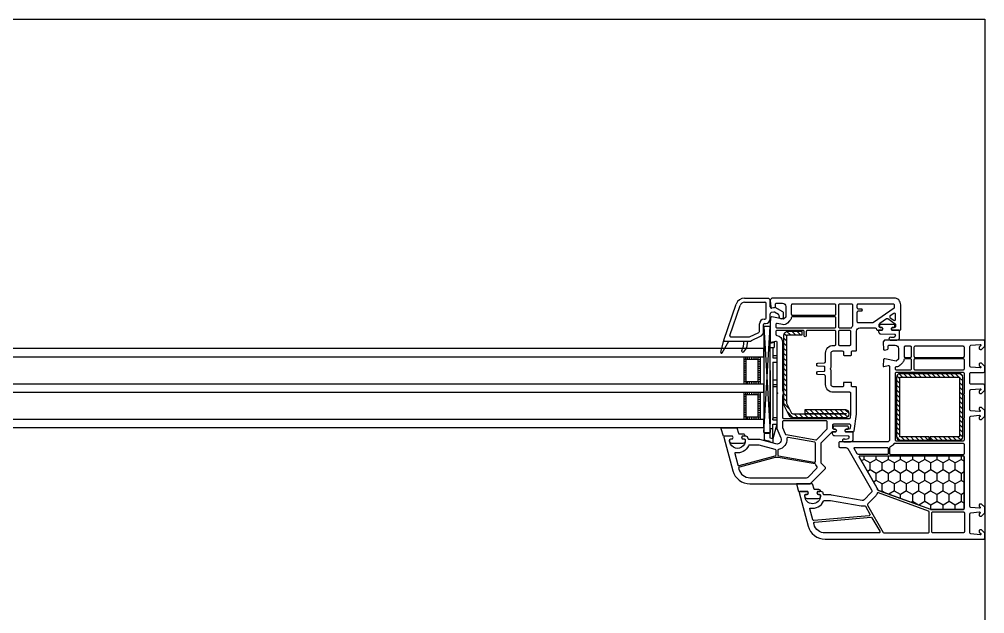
# Model space of a CAD drawing. Header units: millimetres. Extents: x 53645 to 137188, y 78097 to 135533.
# Drawn here: x 70094.4 to 70531.1, y 84934.2 to 85202.8 of the extents above; entities that cross this region are included whole.
import ezdxf

# ---------------------------------------------------------------- set-up
doc = ezdxf.new("R2010")
doc.units = ezdxf.units.MM

# ---------------------------------------------------------------- blocks, each defined once
blk = doc.blocks.new('3432')
h = blk.add_hatch()
h.set_pattern_fill('HONEY', color=0, angle=90, style=0)
h.set_pattern_definition([(90, (-8498.2911, 212.3572), (-2.74963, 4.7625), [3.175, -6.35]), (210, (-8498.2911, 212.3572), (-2.74963, -4.7625), [3.175, -6.35]), (150, (-8498.2911, 212.3572), (-5.49926, 6e-07), [-6.35, 3.175])])
h.paths.add_polyline_path([(-8626.67, 302.59, 0.57735), (-8627.1, 301.84), (-8619.42, 288.53, -0.079163), (-8619.03, 287.5, 0.259107), (-8618.71, 287.14), (-8595.03, 278.52, 0.087489), (-8594.86, 278.49), (-8580.15, 278.49, 0.414214), (-8579.65, 278.99), (-8579.65, 302.09, 0.414214), (-8580.15, 302.59)])
at = {"color": 0}
for p, q in [((-8688.41, 354.9), (-8682.85, 371.29)), ((-8679.15, 372.1), (-8669.83, 372.1)), ((-8679.06, 374), (-8668.18, 374)), ((-8669.33, 364.9), (-8669.33, 371.6)), ((-8668.18, 374), (-8667.43, 373.25)), ((-8667.43, 369.96), (-8667.43, 373.25)), ((-8685.67, 357.06), (-8681.05, 370.68)), ((-8667.43, 364.6), (-8667.43, 366.91)), ((-8665.78, 367.62), (-8667.01, 367.4)), ((-8665.23, 369.75), (-8666.84, 369.47)), ((-8663.68, 366.55), (-8665.44, 367.56)), ((-8661.68, 367.7), (-8665.23, 369.75)), ((-8661.43, 365.65), (-8661.43, 367.27)), ((-8670.23, 364.4), (-8669.83, 364.4)), ((-8669.93, 362.5), (-8669.53, 362.5)), ((-8663.43, 365.65), (-8663.43, 366.11)), ((-8676.76, 356.45), (-8672.61, 358.47)), ((-8672.33, 358.92), (-8672.33, 362.3)), ((-8670.43, 358.92), (-8670.43, 362)), ((-8670.41, 313.17), (-8667.42, 361.18)), ((-8670.41, 361.18), (-8667.42, 313.17)), ((-8658.3, 357.33), (-8659.78, 358.8)), ((-8656.04, 357.33), (-8657.54, 358.83)), ((-8653.78, 357.33), (-8655.28, 358.83)), ((-8652.95, 358.76), (-8653.02, 358.83)), ((-8689.86, 349.5), (-8688.42, 354.88)), ((-8689.12, 349.2), (-8686.13, 354.5)), ((-8688.43, 354.8), (-8688.43, 354.8)), ((-8688.13, 354.5), (-8676.98, 354.5)), ((-8685.2, 356.4), (-8676.98, 356.4)), ((-8679.32, 354.32), (-8679.32, 354.5)), ((-8677.87, 352.48), (-8677.52, 354.5)), ((-8675.93, 354.74), (-8671.78, 356.76)), ((-8667.43, 353.61), (-8665.73, 354.07)), ((-8665.73, 354.07), (-8665.73, 351.67)), ((-8659.95, 354.45), (-8661.45, 355.95)), ((-8659.95, 356.71), (-8661.14, 357.9)), ((-8667.43, 310.65), (-8667.43, 353.61)), ((-8667.43, 351.67), (-8665.73, 351.67)), ((-8666.23, 351.67), (-8666.23, 346.97)), ((-8659.95, 352.19), (-8661.45, 353.69)), ((-8659.95, 349.92), (-8661.45, 351.42)), ((-8678.41, 347.28), (-8679.41, 347.28)), ((-8678.41, 346.28), (-8679.41, 346.28)), ((-8678.41, 346.28), (-8679.41, 346.28)), ((-8678.41, 345.28), (-8679.41, 345.28)), ((-8678.41, 346.28), (-8678.41, 347.28)), ((-8677.91, 347.28), (-8677.91, 346.28)), ((-8676.91, 347.28), (-8676.91, 346.28)), ((-8675.91, 347.28), (-8675.91, 346.28)), ((-8674.91, 347.28), (-8674.91, 346.28)), ((-8673.91, 347.28), (-8673.91, 346.28)), ((-8672.91, 347.28), (-8671.91, 347.28)), ((-8672.91, 346.28), (-8672.91, 347.28)), ((-8672.91, 346.28), (-8671.91, 346.28)), ((-8672.91, 346.28), (-8671.91, 346.28)), ((-8672.91, 345.28), (-8671.91, 345.28)), ((-8666.23, 347.97), (-8664.43, 347.97)), ((-8666.23, 346.97), (-8664.43, 346.97)), ((-8664.43, 347.97), (-8664.43, 316.97)), ((-8659.95, 347.66), (-8661.45, 349.16)), ((-8659.95, 345.4), (-8661.45, 346.9)), ((-8678.41, 344.28), (-8679.41, 344.28)), ((-8678.41, 343.28), (-8679.41, 343.28)), ((-8678.41, 342.28), (-8679.41, 342.28)), ((-8678.41, 341.28), (-8679.41, 341.28)), ((-8672.91, 344.28), (-8671.91, 344.28)), ((-8672.91, 343.28), (-8671.91, 343.28)), ((-8672.91, 342.28), (-8671.91, 342.28)), ((-8672.91, 341.28), (-8671.91, 341.28)), ((-8667.43, 341.2), (-8667.43, 317)), ((-8666.23, 344.97), (-8664.43, 344.97)), ((-8666.23, 344.97), (-8666.23, 318.97)), ((-8659.95, 343.13), (-8661.45, 344.63)), ((-8659.95, 340.87), (-8661.45, 342.37)), ((-8678.41, 340.28), (-8679.41, 340.28)), ((-8678.41, 339.28), (-8679.41, 339.28)), ((-8678.41, 338.28), (-8679.41, 338.28)), ((-8678.41, 337.28), (-8679.41, 337.28)), ((-8678.41, 336.28), (-8679.41, 336.28)), ((-8678.41, 336.28), (-8678.41, 335.28)), ((-8677.91, 336.28), (-8677.91, 335.28)), ((-8676.91, 336.28), (-8676.91, 335.28)), ((-8675.91, 336.28), (-8675.91, 335.28)), ((-8674.91, 336.28), (-8674.91, 335.28)), ((-8673.91, 336.28), (-8673.91, 335.28)), ((-8672.91, 340.28), (-8671.91, 340.28)), ((-8672.91, 339.28), (-8671.91, 339.28)), ((-8672.91, 338.28), (-8671.91, 338.28)), ((-8672.91, 337.28), (-8671.91, 337.28)), ((-8672.91, 336.28), (-8672.91, 335.28)), ((-8672.91, 336.28), (-8671.91, 336.28)), ((-8666.23, 336.97), (-8664.43, 336.97)), ((-8659.95, 338.61), (-8661.45, 340.11)), ((-8659.95, 336.35), (-8661.45, 337.85)), ((-8608.83, 335.31), (-8610.33, 336.81)), ((-8608.83, 337.43), (-8610.23, 338.83)), ((-8607.57, 338.3), (-8609.06, 339.78)), ((-8605.45, 338.3), (-8606.95, 339.8)), ((-8603.33, 338.3), (-8604.83, 339.8)), ((-8601.21, 338.3), (-8602.71, 339.8)), ((-8599.09, 338.3), (-8600.59, 339.8)), ((-8596.97, 338.3), (-8598.47, 339.8)), ((-8594.84, 338.3), (-8596.34, 339.8)), ((-8592.72, 338.3), (-8594.22, 339.8)), ((-8590.6, 338.3), (-8592.1, 339.8)), ((-8588.48, 338.3), (-8589.98, 339.8)), ((-8586.36, 338.3), (-8587.86, 339.8)), ((-8584.24, 338.3), (-8585.74, 339.8)), ((-8582.12, 338.3), (-8583.62, 339.8)), ((-8580.33, 336.51), (-8581.83, 338.01)), ((-8580.38, 338.68), (-8581.45, 339.75)), ((-8666.23, 334.97), (-8664.43, 334.97)), ((-8666.23, 333.97), (-8664.43, 333.97)), ((-8659.95, 334.08), (-8661.45, 335.58)), ((-8659.95, 331.82), (-8661.45, 333.32)), ((-8608.83, 333.19), (-8610.33, 334.69)), ((-8608.83, 331.07), (-8610.33, 332.57)), ((-8580.33, 334.39), (-8581.83, 335.89)), ((-8580.33, 332.27), (-8581.83, 333.77)), ((-8678.41, 331.28), (-8679.41, 331.28)), ((-8678.41, 330.28), (-8679.41, 330.28)), ((-8678.41, 330.28), (-8679.41, 330.28)), ((-8678.41, 329.28), (-8679.41, 329.28)), ((-8678.41, 328.28), (-8679.41, 328.28)), ((-8678.41, 330.28), (-8678.41, 331.28)), ((-8677.91, 331.28), (-8677.91, 330.28)), ((-8676.91, 331.28), (-8676.91, 330.28)), ((-8675.91, 331.28), (-8675.91, 330.28)), ((-8674.91, 331.28), (-8674.91, 330.28)), ((-8673.91, 331.28), (-8673.91, 330.28)), ((-8672.91, 331.28), (-8671.91, 331.28)), ((-8672.91, 330.28), (-8672.91, 331.28)), ((-8672.91, 330.28), (-8671.91, 330.28)), ((-8672.91, 330.28), (-8671.91, 330.28)), ((-8672.91, 329.28), (-8671.91, 329.28)), ((-8672.91, 328.28), (-8671.91, 328.28)), ((-8659.95, 329.56), (-8661.45, 331.06)), ((-8659.95, 327.3), (-8661.45, 328.8)), ((-8608.83, 328.95), (-8610.33, 330.45)), ((-8608.83, 326.83), (-8610.33, 328.33)), ((-8580.33, 330.15), (-8581.83, 331.65)), ((-8580.33, 328.02), (-8581.83, 329.52)), ((-8678.41, 327.28), (-8679.41, 327.28)), ((-8678.41, 326.28), (-8679.41, 326.28)), ((-8678.41, 325.28), (-8679.41, 325.28)), ((-8678.41, 324.28), (-8679.41, 324.28)), ((-8678.41, 323.28), (-8679.41, 323.28)), ((-8672.91, 327.28), (-8671.91, 327.28)), ((-8672.91, 326.28), (-8671.91, 326.28)), ((-8672.91, 325.28), (-8671.91, 325.28)), ((-8672.91, 324.28), (-8671.91, 324.28)), ((-8672.91, 323.28), (-8671.91, 323.28)), ((-8658.6, 323.68), (-8661.45, 326.53)), ((-8650, 321.87), (-8651.58, 323.45)), ((-8647.74, 321.87), (-8649.32, 323.45)), ((-8645.48, 321.87), (-8647.06, 323.45)), ((-8643.21, 321.87), (-8644.79, 323.45)), ((-8640.95, 321.87), (-8642.53, 323.45)), ((-8638.69, 321.87), (-8640.27, 323.45)), ((-8636.43, 321.87), (-8638.01, 323.45)), ((-8634.16, 321.87), (-8635.74, 323.45)), ((-8631.8, 321.78), (-8633.48, 323.45)), ((-8608.83, 324.7), (-8610.33, 326.2)), ((-8608.83, 322.58), (-8610.33, 324.08)), ((-8580.33, 325.9), (-8581.83, 327.4)), ((-8580.33, 323.78), (-8581.83, 325.28)), ((-8678.41, 322.28), (-8679.41, 322.28)), ((-8678.41, 321.28), (-8679.41, 321.28)), ((-8678.41, 320.28), (-8679.41, 320.28)), ((-8678.41, 320.28), (-8678.41, 319.28)), ((-8677.91, 320.28), (-8677.91, 319.28)), ((-8676.91, 320.28), (-8676.91, 319.28)), ((-8675.91, 320.28), (-8675.91, 319.28)), ((-8674.91, 320.28), (-8674.91, 319.28)), ((-8673.91, 320.28), (-8673.91, 319.28)), ((-8672.91, 322.28), (-8671.91, 322.28)), ((-8672.91, 321.28), (-8671.91, 321.28)), ((-8672.91, 320.28), (-8672.91, 319.28)), ((-8672.91, 320.28), (-8671.91, 320.28)), ((-8666.23, 319.97), (-8664.43, 319.97)), ((-8666.23, 318.97), (-8666.23, 319.57)), ((-8666.23, 318.97), (-8664.43, 318.97)), ((-8657.21, 320.03), (-8659.69, 322.51)), ((-8654.95, 320.03), (-8656.45, 321.53)), ((-8652.68, 320.03), (-8654.18, 321.53)), ((-8650.42, 320.03), (-8651.92, 321.53)), ((-8648.16, 320.03), (-8649.66, 321.53)), ((-8645.89, 320.03), (-8647.39, 321.53)), ((-8643.63, 320.03), (-8645.13, 321.53)), ((-8641.37, 320.03), (-8642.87, 321.53)), ((-8639.11, 320.03), (-8640.61, 321.53)), ((-8636.84, 320.03), (-8638.34, 321.53)), ((-8634.58, 320.03), (-8636.08, 321.53)), ((-8632.53, 320.24), (-8633.82, 321.53)), ((-8608.83, 320.46), (-8610.33, 321.96)), ((-8608.83, 318.34), (-8610.33, 319.84)), ((-8580.33, 321.66), (-8581.83, 323.16)), ((-8580.33, 319.54), (-8581.83, 321.04)), ((-8580.33, 317.42), (-8581.83, 318.92)), ((-8667.43, 314.97), (-8666.23, 314.97)), ((-8666.23, 310.37), (-8666.23, 316.97)), ((-8666.23, 316.97), (-8664.43, 316.97)), ((-8664.43, 316.97), (-8666.23, 310.37)), ((-8666.23, 310.65), (-8666.23, 316.97)), ((-8608.83, 316.22), (-8610.33, 317.72)), ((-8608.83, 314.1), (-8610.33, 315.6)), ((-8580.33, 315.3), (-8581.83, 316.8)), ((-8580.33, 313.17), (-8581.83, 314.67)), ((-8669.99, 309.82), (-8669.99, 312.87)), ((-8669.99, 312.87), (-8667.42, 312.87)), ((-8666.23, 310.37), (-8667.43, 310.65)), ((-8666.22, 310.39), (-8666.22, 308.52)), ((-8608.83, 311.98), (-8610.33, 313.48)), ((-8608.77, 309.8), (-8610.33, 311.36)), ((-8606.65, 309.8), (-8608.15, 311.3)), ((-8604.53, 309.8), (-8606.03, 311.3)), ((-8602.41, 309.8), (-8603.91, 311.3)), ((-8600.29, 309.8), (-8601.79, 311.3)), ((-8598.16, 309.8), (-8599.66, 311.3)), ((-8596.04, 309.8), (-8597.54, 311.3)), ((-8593.92, 309.8), (-8595.08, 310.95)), ((-8591.8, 309.8), (-8593.3, 311.3)), ((-8589.68, 309.8), (-8591.18, 311.3)), ((-8587.56, 309.8), (-8589.06, 311.3)), ((-8585.44, 309.8), (-8586.94, 311.3)), ((-8583.32, 309.8), (-8584.82, 311.3)), ((-8581.29, 309.9), (-8582.69, 311.3)), ((-8580.35, 311.07), (-8581.83, 312.55)), ((-8667.42, 309.14), (-8669.99, 309.82)), ((-8667.42, 308.85), (-8667.42, 309.14)), ((-8666.22, 308.52), (-8667.42, 308.85))]:
    blk.add_line(p, q, dxfattribs=at)
for points in [[(-10170.43, 500), (-8570.43, 500), (-8570.43, 150), (-10170.43, 150)], [(-8670.41, 315.18), (-8670.41, 313.17), (-8667.42, 313.17), (-8667.42, 361.18), (-8670.41, 361.18)], [(-8670.43, 347.28), (-9278.45, 347.28), (-9278.45, 351.28), (-8670.43, 351.28)], [(-8671.91, 347.28), (-8679.41, 347.28), (-8679.41, 335.28), (-8671.91, 335.28)], [(-8672.91, 346.28), (-8678.41, 346.28), (-8678.41, 336.28), (-8672.91, 336.28)], [(-8670.43, 331.28), (-9278.45, 331.28), (-9278.45, 335.28), (-8670.43, 335.28)], [(-8671.91, 331.28), (-8679.41, 331.28), (-8679.41, 319.28), (-8671.91, 319.28)], [(-8672.91, 330.28), (-8678.41, 330.28), (-8678.41, 320.28), (-8672.91, 320.28)], [(-8670.43, 315.28), (-9278.45, 315.28), (-9278.45, 319.28), (-8670.43, 319.28)]]:
    blk.add_lwpolyline(points, close=True, dxfattribs=at)
for points in [[(-8666.68, 374), (-8667.43, 373.25), (-8667.43, 372.75), (-8667.24, 369.97, 0.446275), (-8666.66, 369.51), (-8665.54, 369.7, 0.36397), (-8665.13, 370.2), (-8665.13, 371.2, -0.414214), (-8664.63, 371.7), (-8661.93, 371.7, -0.414214), (-8660.43, 370.2), (-8660.43, 365.43), (-8661.43, 364.43), (-8666.65, 365.49, 0.454146), (-8667.25, 365.03), (-8667.42, 362.41, 0.016582), (-8667.43, 362.21), (-8667.43, 354.3, 0.493145), (-8667.05, 354.01), (-8665.06, 354.54, -0.493145), (-8664.43, 354.06), (-8664.43, 331.71, 0.201513), (-8664.28, 331.36, -0.420084), (-8664.28, 330.64, 0.201513), (-8664.43, 330.29), (-8664.43, 315), (-8662.59, 310.8, -0.628383), (-8664.94, 308.07), (-8672.15, 310), (-8676.93, 310, -0.414214), (-8677.43, 310.5, 0.414214), (-8678.43, 311.5), (-8680.07, 311.5), (-8680.25, 311.2, 0.57735), (-8679.73, 310.3), (-8679.29, 310.3, -0.38517), (-8678.79, 309.85, -1.105542), (-8685.76, 309.85, -0.38517), (-8685.26, 310.3), (-8684.83, 310.3, 0.57735), (-8684.31, 311.2), (-8684.48, 311.5), (-8688.13, 311.5, 0.493145), (-8688.42, 311.12), (-8684.35, 295.93, 0.339454), (-8676.62, 290), (-8649.84, 290, 0.198912), (-8649.13, 290.29), (-8642.57, 296.85, 0.414214), (-8642.57, 297.56), (-8644.28, 299.27, -0.198912), (-8644.43, 299.62), (-8644.43, 308.29, -0.198912), (-8644.28, 308.65), (-8639.57, 313.35, -0.198912), (-8639.22, 313.5), (-8637.78, 313.5), (-8637.61, 313.8, 0.57735), (-8638.13, 314.7), (-8638.63, 314.7, -0.414214), (-8639.13, 315.2), (-8639.13, 316.6, -0.414214), (-8638.63, 317.1), (-8631.64, 317.1, -0.455633), (-8631.14, 316.53), (-8631.34, 315.13, -0.373972), (-8631.84, 314.7), (-8633.03, 314.7, 0.57735), (-8633.55, 313.8), (-8633.37, 313.5), (-8629.99, 313.5, 0.373885), (-8629.49, 313.93), (-8628.43, 321.5), (-8628.43, 333.6, 0.414214), (-8628.73, 333.9), (-8630.33, 333.9, -0.414214), (-8630.63, 334.2), (-8630.63, 335.6, 0.414214), (-8630.93, 335.9), (-8634.03, 335.9, 0.414214), (-8634.33, 335.6), (-8634.33, 334.4, -0.414214), (-8634.83, 333.9), (-8638.93, 333.9, -0.414214), (-8639.93, 334.9), (-8639.93, 341.29, 0.201513), (-8640.08, 341.64, -0.420084), (-8640.08, 342.36, 0.201513), (-8639.93, 342.71), (-8639.93, 349.1, -0.414214), (-8638.93, 350.1), (-8634.83, 350.1, -0.414214), (-8634.33, 349.6), (-8634.33, 348.4, 0.414214), (-8634.03, 348.1), (-8630.93, 348.1, 0.414214), (-8630.63, 348.4), (-8630.63, 349.8, -0.414214), (-8630.33, 350.1), (-8628.73, 350.1, 0.414214), (-8628.43, 350.4), (-8628.43, 359, -0.414214), (-8626.93, 360.5), (-8619.93, 360.5, -0.414214), (-8619.43, 360, 0.414214), (-8618.93, 359.5), (-8616.78, 359.5), (-8616.61, 359.8, 0.57735), (-8617.13, 360.7), (-8617.63, 360.7, -0.414214), (-8618.13, 361.2), (-8618.13, 362.17, -0.244698), (-8617.91, 362.58), (-8614.86, 364.72, -0.315299), (-8614.29, 364.72), (-8610.94, 362.37, -0.244698), (-8610.73, 361.96), (-8610.73, 361.2, -0.414214), (-8611.23, 360.7), (-8612.03, 360.7, 0.57735), (-8612.55, 359.8), (-8612.37, 359.5), (-8608.73, 359.5, 0.414214), (-8608.43, 359.8), (-8608.43, 371, 0.414214), (-8611.43, 374)], [(-8657.43, 371.2, 0.414214), (-8657.93, 370.7), (-8657.93, 366.7, 0.414214), (-8657.43, 366.2), (-8638.23, 366.2, 0.414214), (-8637.73, 366.7), (-8637.73, 370.7, 0.414214), (-8638.23, 371.2)], [(-8636.13, 371.2, 0.414214), (-8636.63, 370.7), (-8636.63, 361, 0.414214), (-8636.13, 360.5), (-8630.96, 360.5, 0.284915), (-8630.51, 360.78, -0.045769), (-8630.13, 361.4, 0.162278), (-8630.03, 361.7), (-8630.03, 370.7, 0.414214), (-8630.53, 371.2)], [(-8627.73, 371.2, 0.414214), (-8628.23, 370.7), (-8628.23, 369.7, 0.414214), (-8627.73, 369.2), (-8626.43, 369.2, -0.414214), (-8625.93, 368.7), (-8625.93, 368.5, -0.414214), (-8626.43, 368), (-8627.73, 368, 0.414214), (-8628.23, 367.5), (-8628.23, 363.49, 0.436376), (-8627.69, 362.99, -0.01877), (-8627.43, 363), (-8620.96, 363, 0.153915), (-8620.67, 363.09), (-8611.44, 369.56, 0.244698), (-8611.23, 369.97), (-8611.23, 370.7, 0.414214), (-8611.73, 371.2)], [(-8613.12, 365.94, 0.520567), (-8613.12, 365.12), (-8611.51, 363.99, 0.606815), (-8610.73, 364.4), (-8610.73, 366.65, 0.606815), (-8611.51, 367.06)], [(-8657.46, 365.5, 0.372896), (-8657.95, 365.07, -0.161969), (-8658.66, 363.66), (-8659.66, 362.66, -0.251647), (-8661.93, 361.98), (-8664.33, 362.47, 0.4743), (-8664.93, 361.98), (-8664.93, 361, 0.414214), (-8664.43, 360.5), (-8638.23, 360.5, 0.414214), (-8637.73, 361), (-8637.73, 365, 0.414214), (-8638.23, 365.5)], [(-8650.63, 359.4, 0.414214), (-8651.13, 358.9), (-8651.13, 356.9, -1), (-8652.13, 356.9), (-8652.13, 358.9, 0.414214), (-8652.63, 359.4), (-8664.43, 359.4, 0.414214), (-8664.93, 358.9), (-8664.93, 357.61, 0.387795), (-8664.47, 357.11, -0.387795), (-8661.93, 354.32), (-8661.93, 332.31, -0.229416), (-8661.93, 329.69), (-8661.93, 320.1, 0.414214), (-8661.43, 319.6), (-8631.65, 319.6, 0.373972), (-8631.16, 320.03), (-8630.93, 321.64, 0.034844), (-8630.93, 321.71), (-8630.93, 330.9, 0.414214), (-8631.43, 331.4), (-8638.93, 331.4, -0.414214), (-8642.43, 334.9), (-8642.43, 338.72, 0.39896), (-8642.9, 339.22), (-8645.95, 339.38, -0.39896), (-8646.43, 339.87), (-8646.43, 340.31, -0.39896), (-8645.95, 340.8), (-8643.16, 340.95, 0.442836), (-8642.69, 341.52, -0.074681), (-8642.69, 342.48, 0.442836), (-8643.16, 343.05), (-8645.95, 343.2, -0.39896), (-8646.43, 343.69), (-8646.43, 344.13, -0.39896), (-8645.95, 344.62), (-8642.9, 344.78, 0.39896), (-8642.43, 345.28), (-8642.43, 349.1, -0.414214), (-8638.93, 352.6), (-8638.23, 352.6, 0.414214), (-8637.73, 353.1), (-8637.73, 358.9, 0.414214), (-8638.23, 359.4)], [(-8661.45, 356.83), (-8661.45, 326.5, 0.116434), (-8661.24, 325.61), (-8659, 321.13, 0.284079), (-8657.21, 320.03), (-8633.3, 320.03, 0.414214), (-8631.8, 321.53), (-8631.8, 321.95, 0.414214), (-8633.3, 323.45), (-8651.8, 323.45), (-8651.8, 321.87), (-8633.21, 321.87, -0.940252), (-8633.19, 321.53), (-8657.09, 321.53, -0.228035), (-8657.66, 321.81), (-8659.9, 326.28, -0.116434), (-8659.95, 326.5), (-8659.95, 356.83, -0.414214), (-8659.45, 357.33), (-8652.95, 357.33), (-8652.95, 358.83), (-8659.45, 358.83, 0.414214)], [(-8636.13, 359.4, 0.414214), (-8636.63, 358.9), (-8636.63, 353.1, 0.414214), (-8636.13, 352.6), (-8631.43, 352.6, 0.414214), (-8630.93, 353.1), (-8630.93, 358.9, 0.414214), (-8631.43, 359.4)], [(-8611.56, 360.68, 0.414214), (-8611.06, 361.18, 0.054959), (-8611.15, 361.94, 0.351258), (-8611.34, 362.1), (-8617.78, 362.1, 0.351258), (-8617.98, 361.94, 0.054959), (-8618.06, 361.18, 0.414214), (-8617.56, 360.68), (-8617.11, 360.68, -0.57735), (-8616.59, 359.78), (-8616.77, 359.48), (-8618.23, 359.48, 0.414214), (-8618.43, 359.28), (-8618.43, 358.81, 0.407864), (-8617.45, 357.81), (-8611.24, 357.68, -0.433601), (-8610.85, 357.24), (-8610.88, 356.92, -0.363714), (-8611.6, 356.19), (-8612.57, 356.11, -0.169782), (-8612.76, 356.16, 1.241435), (-8613.21, 354.99), (-8610.12, 354.99, 0.414214), (-8608.92, 356.19), (-8608.92, 359.18, 0.414214), (-8609.22, 359.48), (-8612.36, 359.48), (-8612.53, 359.78, -0.57735), (-8612.01, 360.68)], [(-8614.43, 309), (-8635.93, 309, 0.414214), (-8636.43, 308.5), (-8636.43, 307, 0.414214), (-8635.93, 306.5), (-8633.23, 306.5, -0.267949), (-8632.36, 306), (-8621.56, 287.29, -0.339454), (-8621.72, 286.09), (-8625.01, 282.8, -0.245592), (-8625.89, 282.52), (-8639.73, 284.95, 0.043661), (-8640.25, 285), (-8642.93, 285, -0.414214), (-8643.43, 285.5, 0.414214), (-8644.43, 286.5), (-8646.07, 286.5), (-8646.25, 286.2, 0.57735), (-8645.73, 285.3), (-8645.28, 285.3, -0.414214), (-8644.78, 284.8), (-8644.78, 284.5, -1), (-8651.78, 284.5), (-8651.78, 284.8, -0.414214), (-8651.28, 285.3), (-8650.83, 285.3, 0.57735), (-8650.31, 286.2), (-8650.48, 286.5), (-8654.13, 286.5, 0.493145), (-8654.42, 286.12), (-8650.35, 270.93, 0.339454), (-8642.62, 265), (-8570.93, 265, 0.414214), (-8570.43, 265.5), (-8570.43, 267.41), (-8570.43, 267.7), (-8571.93, 269.2), (-8572.43, 269.2, 0.414214), (-8572.93, 268.7), (-8572.93, 268.3, 0.198912), (-8572.87, 268.16), (-8572.22, 267.51, -0.700208), (-8572.46, 267), (-8576.67, 267.37, -0.388879), (-8577.13, 267.87), (-8577.13, 276.46, -0.388879), (-8576.67, 276.96), (-8572.75, 277.3, -0.700208), (-8572.52, 276.79), (-8572.87, 276.44, 0.198912), (-8572.93, 276.3), (-8572.93, 275.9, 0.414214), (-8572.43, 275.4), (-8571.93, 275.4), (-8570.43, 276.9), (-8570.43, 279.4), (-8571.93, 280.9), (-8572.43, 280.9, 0.414214), (-8572.93, 280.4), (-8572.93, 280, 0.198912), (-8572.87, 279.86), (-8572.52, 279.51, -0.700208), (-8572.75, 279), (-8576.67, 279.34, -0.388879), (-8577.13, 279.84), (-8577.13, 320.16, -0.388879), (-8576.67, 320.66), (-8572.75, 321, -0.700208), (-8572.52, 320.49), (-8572.87, 320.14, 0.198912), (-8572.93, 320), (-8572.93, 319.6, 0.414214), (-8572.43, 319.1), (-8571.93, 319.1), (-8570.43, 320.6), (-8570.43, 323.1), (-8571.93, 324.6), (-8572.43, 324.6, 0.414214), (-8572.93, 324.1), (-8572.93, 323.7, 0.198912), (-8572.87, 323.56), (-8572.52, 323.21, -0.700208), (-8572.75, 322.7), (-8576.67, 323.04, -0.388879), (-8577.13, 323.54), (-8577.13, 332.13, -0.388879), (-8576.67, 332.63), (-8572.46, 333, -0.700208), (-8572.22, 332.49), (-8572.87, 331.84, 0.198912), (-8572.93, 331.7), (-8572.93, 331.3, 0.414214), (-8572.43, 330.8), (-8571.93, 330.8), (-8570.43, 332.3), (-8570.43, 332.59), (-8570.43, 334.5, 0.414214), (-8570.93, 335), (-8576.63, 335, -0.414214), (-8577.13, 335.5), (-8577.13, 339.9, -0.414214), (-8576.63, 340.4), (-8570.93, 340.4, 0.414214), (-8570.43, 340.9), (-8570.43, 343.1), (-8571.93, 344.6), (-8572.43, 344.6, 0.414214), (-8572.93, 344.1), (-8572.93, 343.7, 0.198912), (-8572.87, 343.56), (-8572.22, 342.91, -0.700208), (-8572.46, 342.4), (-8576.67, 342.77, -0.388879), (-8577.13, 343.27), (-8577.13, 352.13, -0.388879), (-8576.67, 352.63), (-8572.46, 353, -0.700208), (-8572.22, 352.49), (-8572.87, 351.84, 0.198912), (-8572.93, 351.7), (-8572.93, 351.3, 0.414214), (-8572.43, 350.8), (-8571.93, 350.8), (-8570.43, 352.3), (-8570.43, 352.59), (-8570.43, 354.5, 0.414214), (-8570.93, 355), (-8615.68, 355), (-8616.43, 354.25), (-8616.43, 353.75), (-8616.24, 350.97, 0.446275), (-8615.66, 350.51), (-8614.54, 350.7, 0.36397), (-8614.13, 351.2), (-8614.13, 352.2, -0.414214), (-8613.63, 352.7), (-8610.93, 352.7, -0.414214), (-8609.43, 351.2), (-8609.43, 346.43), (-8610.43, 345.43), (-8615.65, 346.49, 0.454146), (-8616.25, 346.03), (-8616.43, 343.32, 0.51393), (-8616.05, 343.01), (-8614.06, 343.54, -0.493145), (-8613.43, 343.06), (-8613.43, 310, -0.414214)], [(-8604.03, 347.2, 0.414214), (-8603.53, 347.7), (-8603.53, 351.7, 0.414214), (-8604.03, 352.2), (-8606.43, 352.2, 0.414214), (-8606.93, 351.7), (-8606.93, 347.7, 0.414214), (-8606.43, 347.2)], [(-8580.13, 347.2, 0.414214), (-8579.63, 347.7), (-8579.63, 351.7, 0.414214), (-8580.13, 352.2), (-8601.93, 352.2, 0.414214), (-8602.43, 351.7), (-8602.43, 347.7, 0.414214), (-8601.93, 347.2)], [(-8604.03, 341.5, 0.414214), (-8603.53, 342), (-8603.53, 346, 0.414214), (-8604.03, 346.5), (-8606.46, 346.5, 0.372896), (-8606.95, 346.07, -0.161969), (-8607.66, 344.66), (-8608.66, 343.66, -0.198912), (-8610.43, 342.93, 0.414214), (-8610.93, 342.43), (-8610.93, 342, 0.414214), (-8610.43, 341.5)], [(-8580.13, 341.5, 0.414214), (-8579.63, 342), (-8579.63, 346, 0.414214), (-8580.13, 346.5), (-8601.93, 346.5, 0.414214), (-8602.43, 346), (-8602.43, 342, 0.414214), (-8601.93, 341.5)], [(-8580.13, 309.4, 0.414214), (-8579.63, 309.9), (-8579.63, 319.1, -1), (-8579.63, 319.7), (-8579.63, 330.1, -1), (-8579.63, 330.7), (-8579.63, 339.9, 0.414214), (-8580.13, 340.4), (-8610.43, 340.4, 0.414214), (-8610.93, 339.9), (-8610.93, 309.9, 0.414214), (-8610.43, 309.4)], [(-8595.08, 311.3), (-8595.08, 309.8), (-8581.83, 309.8, 0.414214), (-8580.33, 311.3), (-8580.33, 338.3, 0.414214), (-8581.83, 339.8), (-8608.83, 339.8, 0.414214), (-8610.33, 338.3), (-8610.33, 311.3, 0.414214), (-8608.83, 309.8), (-8595.58, 309.8), (-8595.58, 311.3), (-8608.83, 311.3), (-8608.83, 338.3), (-8581.83, 338.3), (-8581.83, 311.3)], [(-8679.67, 312.61, -0.414214), (-8678.97, 311.91), (-8678.97, 311.81, -0.414214), (-8679.27, 311.51), (-8680.12, 311.51), (-8680.29, 311.21, 0.57735), (-8679.77, 310.31), (-8679.32, 310.31, -0.414214), (-8678.82, 309.81), (-8678.82, 309.51, -0.020024), (-8678.83, 309.23, -0.390947), (-8679.83, 308.31), (-8684.81, 308.31, -0.390947), (-8685.81, 309.23), (-8685.82, 309.51), (-8685.82, 309.81, -0.414214), (-8685.32, 310.31), (-8684.87, 310.31, 0.57735), (-8684.35, 311.21), (-8684.52, 311.51), (-8688.57, 311.51), (-8689.58, 314.9, -0.502334), (-8689.3, 315.28), (-8682.54, 315.28), (-8681.81, 312.85, 0.349418), (-8681.51, 312.61)], [(-8661.43, 318.5, 0.414214), (-8661.93, 318), (-8661.93, 315.63, 0.103244), (-8661.89, 315.43), (-8660.64, 312.58, 0.251284), (-8660.27, 312.28), (-8646.81, 309.91, 0.28183), (-8646.32, 310.1, -0.034736), (-8646.05, 310.41), (-8641.77, 314.69, 0.198912), (-8641.63, 315.04), (-8641.63, 318, 0.414214), (-8642.13, 318.5)], [(-8632.55, 314.68, 0.414214), (-8632.05, 315.18, 0.054959), (-8632.13, 315.94, 0.351258), (-8632.33, 316.1), (-8638.77, 316.1, 0.351258), (-8638.97, 315.94, 0.054959), (-8639.05, 315.18, 0.414214), (-8638.55, 314.68), (-8638.1, 314.68, -0.57735), (-8637.58, 313.78), (-8637.75, 313.48), (-8639.22, 313.48, 0.414214), (-8639.42, 313.28), (-8639.42, 312.81, 0.407864), (-8638.44, 311.81), (-8632.23, 311.68, -0.433601), (-8631.84, 311.24), (-8631.86, 310.92, -0.363714), (-8632.59, 310.19), (-8633.56, 310.11, -0.169782), (-8633.75, 310.16, 1.241435), (-8634.2, 308.99), (-8631.11, 308.99, 0.414214), (-8629.91, 310.19), (-8629.91, 313.18, 0.414214), (-8630.21, 313.48), (-8633.35, 313.48), (-8633.52, 313.78, -0.57735), (-8633, 314.68)], [(-8659.37, 311.01, 0.498043), (-8659.95, 310.46, -0.394481), (-8663.66, 305.57, 0.365019), (-8664.08, 305.07), (-8664.08, 303.12, 0.36397), (-8663.66, 302.62), (-8647.51, 299.77, 0.466308), (-8646.93, 300.27), (-8646.93, 308.39, 0.36397), (-8647.34, 308.89)], [(-8676.82, 307.5, 0.293253), (-8677.28, 307.21, -0.339137), (-8683.19, 304.08, 0.546119), (-8683.53, 303.7), (-8682.16, 298.6, 0.414214), (-8681.55, 298.24), (-8665.15, 302.64, 0.339454), (-8664.78, 303.12), (-8664.78, 305.05, 0.339454), (-8665.15, 305.53), (-8672.42, 307.48, 0.065543), (-8672.55, 307.5)], [(-8614.63, 303.3), (-8627.63, 303.3, -0.267949), (-8628.06, 303.55), (-8629.5, 306.05, -0.57735), (-8629.24, 306.5), (-8614.63, 306.5, -0.414214), (-8614.13, 306), (-8614.13, 303.8, -0.414214)], [(-8580.13, 303.3, 0.414214), (-8579.63, 303.8), (-8579.63, 307.8, 0.414214), (-8580.13, 308.3), (-8611.09, 308.3, 0.252264), (-8611.5, 308.07, -0.152167), (-8613.11, 306.76, 0.305615), (-8613.43, 306.29), (-8613.43, 303.8, 0.414214), (-8612.93, 303.3)], [(-8663.91, 301.95, 0.109518), (-8665.2, 301.9), (-8681.37, 297.57, 0.414214), (-8681.72, 296.95), (-8681.64, 296.65, 0.339454), (-8676.62, 292.8), (-8651, 292.8, 0.198912), (-8650.29, 293.09), (-8646.31, 297.08, 0.382222), (-8646.27, 297.75, -0.088112), (-8646.77, 298.67, 0.274835), (-8647.16, 299)], [(-8627.02, 302.59, 0.57735), (-8627.28, 302.14), (-8618.64, 287.19, 0.176327), (-8618.49, 287.06), (-8595, 278.51, 0.087489), (-8594.9, 278.49), (-8579.95, 278.49, 0.414214), (-8579.65, 278.79), (-8579.65, 302.29, 0.414214), (-8579.95, 302.59)], [(-8594.93, 278.5), (-8580.13, 278.5, 0.414214), (-8579.63, 279), (-8579.63, 302.1, 0.414214), (-8580.13, 302.6), (-8626.65, 302.6, 0.57735), (-8627.08, 301.85), (-8619.4, 288.54, -0.079163), (-8619, 287.51, 0.259107), (-8618.68, 287.15)], [(-8645.57, 287.56, -0.414214), (-8644.87, 286.86), (-8644.87, 286.76, -0.414214), (-8645.17, 286.46), (-8646.02, 286.46), (-8646.19, 286.16, 0.57735), (-8645.67, 285.26), (-8645.22, 285.26, -0.414214), (-8644.72, 284.76), (-8644.72, 284.46, -0.020024), (-8644.73, 284.18, -0.390947), (-8645.73, 283.26), (-8650.71, 283.26, -0.390947), (-8651.71, 284.18), (-8651.72, 284.46), (-8651.72, 284.76, -0.414214), (-8651.22, 285.26), (-8650.77, 285.26, 0.57735), (-8650.25, 286.16), (-8650.42, 286.46), (-8654.47, 286.46), (-8655.48, 289.85, -0.502334), (-8655.2, 290.23), (-8648.44, 290.23), (-8647.7, 287.8, 0.349418), (-8647.41, 287.56)], [(-8595.98, 267.8, 0.414214), (-8595.48, 268.3), (-8595.48, 277.18, 0.315299), (-8595.81, 277.65), (-8618.49, 285.91, 0.415199), (-8619.13, 285.61, -0.110369), (-8619.95, 284.32), (-8623.32, 280.95, 0.339454), (-8623.4, 280.35), (-8616.3, 268.05, 0.267949), (-8615.87, 267.8)], [(-8622.75, 275.6), (-8647.69, 273.42, -0.36397), (-8648.21, 273.79), (-8649.53, 278.7, -0.546119), (-8649.19, 279.08, 0.339137), (-8643.28, 282.21, -0.293253), (-8642.82, 282.5), (-8640.2, 282.5), (-8626.33, 280.05, 0.100742), (-8624.93, 280.09, -0.329802), (-8624.39, 279.85), (-8622.36, 276.35, -0.548619)], [(-8594.38, 268.3), (-8594.38, 276.9, -0.414214), (-8593.88, 277.4), (-8580.13, 277.4, -0.414214), (-8579.63, 276.9), (-8579.63, 268.3, -0.414214), (-8580.13, 267.8), (-8593.88, 267.8, -0.414214)], [(-8618.29, 267.8), (-8642.62, 267.8, -0.339454), (-8647.64, 271.65), (-8647.77, 272.12, -0.466308), (-8647.33, 272.75), (-8621.9, 274.97, -0.291473), (-8621.42, 274.72), (-8617.86, 268.55, -0.57735)]]:
    blk.add_lwpolyline(points, format="xyb", close=True, dxfattribs=at)
for centre, radius, start, end in [((-8679.06, 370), 4, 90, 161.2519), ((-8679.06, 370), 2.1, 90, 161.2519), ((-8669.83, 371.6), 0.5, 0, 90), ((-8666.93, 369.96), 0.5, 180, 280), ((-8666.93, 366.91), 0.5, 100, 180), ((-8665.69, 367.13), 0.5, 60, 100), ((-8661.93, 367.27), 0.5, 0, 60), ((-8670.23, 362.3), 2.1, 90, 180), ((-8669.93, 362), 0.5, 90, 180), ((-8669.83, 364.9), 0.5, 270, 0), ((-8669.53, 364.6), 2.1, 270, 0), ((-8663.93, 366.11), 0.5, 0, 60), ((-8662.43, 365.65), 1, 180, 0), ((-8672.83, 358.92), 0.5, 295.9205, 0), ((-8672.83, 358.92), 2.4, 295.9205, 0), ((-8688.13, 354.8), 0.3, 161.2519, 270), ((-8685.2, 356.9), 0.5, 161.2519, 270), ((-8687.32, 354.32), 8, 330.58, 0), ((-8676.98, 356.9), 0.5, 270, 295.9205), ((-8676.98, 356.9), 2.4, 270, 295.9205), ((-8689.47, 349.4), 0.4, 165, 330.5133), ((-8679.83, 350.1), 0.6, 150.58, 312.486), ((-8682.8, 353.34), 5, 312.486, 350)]:
    blk.add_arc(centre, radius, start, end, dxfattribs=at)

msp = doc.modelspace()

# ---------------------------------------------------------------- block references
msp.add_blockref('3432', (79101.57, 84702.83))

doc.saveas('drawing.dxf')
